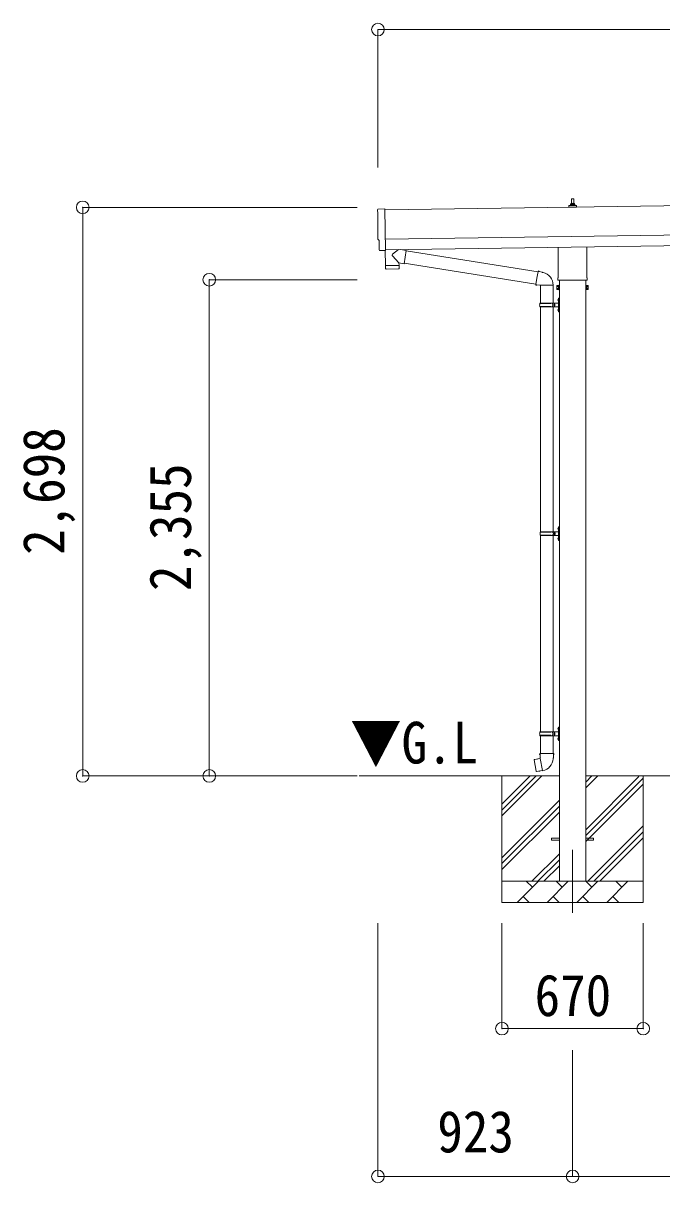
# Model space of a CAD drawing. Units: millimetres at full size, sheet at 1:60. Extents: x -16864 to 16864, y -11640 to 11640.
# Drawn here: x -513 to 2516, y -8692 to -3188 of the extents above; entities that cross this region are included whole.
import ezdxf
from ezdxf.enums import TextEntityAlignment as Align

# ---------------------------------------------------------------- set-up
doc = ezdxf.new("R2010")
doc.units = ezdxf.units.MM
doc.header["$LTSCALE"] = 60
doc.header["$PDMODE"] = 32
doc.header["$PDSIZE"] = 60
doc.linetypes.add('CHAIN1', pattern=[8, 5, -1, 1, -1])
for name, color, linetype, lineweight in [('0-1_Defpoints', 7, 'CHAIN1', 9), ('0-2_TEXT1', 4, 'Continuous', 9), ('0-3_SHAPE', 7, 'Continuous', 9), ('0-7_PARTS2', 7, 'Continuous', 9), ('0-8_TABLE1', 6, 'Continuous', 9), ('0-9_DIM1', 7, 'Continuous', 9)]:
    doc.layers.add(name, color=color, linetype=linetype, lineweight=lineweight)
doc.styles.add('ＭＳ ゴシック', font='')
doc.styles.get('ＭＳ ゴシック').set_extended_font_data('MS Gothic')

msp = doc.modelspace()

# ---------------------------------------------------------------- linework, layer by layer
at = {"layer": '0-1_Defpoints'}
msp.add_line((2092.3, -7110.97), (2092.3, -7459.97), dxfattribs=at)
at = {"layer": '0-2_TEXT1'}
for p, q in [((6832.37, -3993.27), (1201.9, -4073.71)), ((2074.36, -4062.21), (2074.36, -4054.49)), ((2110.86, -4062.21), (2074.36, -4062.21)), ((2074.74, -4053.71), (2110.47, -4053.71)), ((2075.12, -4053.52), (2081.84, -4051.89)), ((2082.22, -4051.71), (2102.99, -4051.71)), ((2082.61, -4050.92), (2082.61, -4046.71)), ((2083.61, -4046.71), (2101.61, -4046.71)), ((2086.61, -4046.71), (2087.33, -4023.18)), ((2088.33, -4022.21), (2096.88, -4022.21)), ((2097.88, -4023.18), (2098.61, -4046.71)), ((2102.61, -4050.92), (2102.61, -4046.71)), ((2110.09, -4053.52), (2103.37, -4051.89)), ((2110.86, -4062.21), (2110.86, -4054.49)), ((1203.9, -4213.69), (6834.37, -4133.26)), ((1204.62, -4263.69), (6835.08, -4183.25)), ((1185.04, -4267.74), (1178.12, -4267.47)), ((2024, -4396.19), (2024, -4251.98)), ((2160.6, -4250.03), (2160.6, -4396.19)), ((2022.3, -4404.97), (2022.3, -4399.47)), ((2162.3, -4399.47), (2162.3, -4404.97)), ((2018.3, -4434.47), (2019.06, -4433.15)), ((2018.3, -4434.47), (2018.3, -4451.47)), ((2018.3, -4451.47), (2019.06, -4452.78)), ((2025.3, -4438.06), (2019.06, -4438.06)), ((2025.3, -4447.87), (2019.06, -4447.87)), ((2025.3, -4452.78), (2019.06, -4452.78)), ((2160.24, -4408.47), (2024.36, -4408.47)), ((2027.8, -4452.17), (2025.3, -4452.17)), ((2029.8, -4408.47), (2029.8, -7260.97)), ((2154.8, -7260.97), (2154.8, -4408.47)), ((2156.8, -4452.17), (2159.3, -4452.17)), ((2159.3, -4438.06), (2165.54, -4438.06)), ((2159.3, -4447.87), (2165.54, -4447.87)), ((2159.3, -4452.78), (2165.54, -4452.78)), ((2166.3, -4434.47), (2165.54, -4433.15)), ((2166.3, -4451.47), (2165.54, -4452.78)), ((2166.3, -4434.47), (2166.3, -4451.47)), ((1992.3, -7056.47), (2029.8, -7056.47)), ((1992.3, -7065.47), (1992.3, -7056.47)), ((1992.3, -7056.47), (2029.8, -7056.47)), ((1992.3, -7065.47), (1992.3, -7056.47)), ((1992.3, -7065.47), (2029.8, -7065.47)), ((1992.3, -7065.47), (2029.8, -7065.47)), ((2154.8, -7056.47), (2192.3, -7056.47)), ((2154.8, -7056.47), (2192.3, -7056.47)), ((2154.8, -7065.47), (2192.3, -7065.47)), ((2154.8, -7065.47), (2192.3, -7065.47)), ((2192.3, -7065.47), (2192.3, -7056.47)), ((2192.3, -7065.47), (2192.3, -7056.47))]:
    msp.add_line(p, q, dxfattribs=at)
for points in [[(1170.28, -4070.72), (1201.83, -4068.62), (1204.66, -4266.46)], [(1175.23, -4264.52), (1174.56, -4217.5), (1173.96, -4217.51)], [(1185.78, -4267.45), (1186.43, -4266.81), (1204.67, -4267.46)], [(2025.3, -4452.78), (2025.3, -4433.15), (2019.06, -4433.15)], [(2025.3, -4452.17), (2025.3, -4433.77), (2027.8, -4433.77)], [(2159.3, -4452.17), (2159.3, -4433.77), (2156.8, -4433.77)], [(2159.3, -4452.78), (2159.3, -4433.15), (2165.54, -4433.15)]]:
    msp.add_lwpolyline(points, dxfattribs=at)
for points in [[(2027.8, -4453.47), (2027.8, -4432.47), (2029.8, -4432.47), (2029.8, -4453.47)], [(2156.8, -4453.47), (2156.8, -4432.47), (2154.8, -4432.47), (2154.8, -4453.47)]]:
    msp.add_lwpolyline(points, close=True, dxfattribs=at)
for centre, radius, start, end in [((2075.36, -4054.49), 1, 103.62699, 180), ((2081.61, -4050.92), 1, 283.62699, 0), ((2086.69, -4047.34), 4.13, 90, 171.17633), ((2083.61, -4047.71), 1, 90, 180), ((2088.33, -4023.21), 1, 90, 178.60509), ((2095.94, -4046.71), 4.83, 133.60282, 180), ((2089.27, -4046.71), 4.83, 0, 46.39718), ((2096.88, -4023.21), 1, 1.39491, 90), ((2098.52, -4047.34), 4.13, 8.82367, 90), ((2101.61, -4047.71), 1, 0, 90), ((2103.61, -4050.92), 1, 180, 256.37301), ((2109.86, -4054.49), 1, 0, 76.37301), ((2026.3, -4399.47), 4, 125.09963, 180), ((2158.3, -4399.47), 4, 0, 54.90037), ((2022.64, -4435.61), 4.34, 145.61575, 214.38425), ((2034.54, -4442.97), 16.24, 162.41205, 197.58795), ((2022.64, -4450.33), 4.34, 145.61575, 214.38425), ((2026.3, -4404.97), 4, 180, 194.47751), ((2026.3, -4404.97), 4, 194.47751, 241.04498), ((2158.3, -4404.97), 4, 298.95502, 345.52249), ((2158.3, -4404.97), 4, 345.52249, 0), ((2161.95, -4435.61), 4.34, 325.61575, 34.38425), ((2150.06, -4442.97), 16.24, 342.41205, 17.58795), ((2161.95, -4450.33), 4.34, 325.61575, 34.38425)]:
    msp.add_arc(centre, radius, start, end, dxfattribs=at)
for centre, major_axis, ratio, start_param, end_param in [((1170.48, -4073.72), (-3, -0.04), 0.99863, 4.7647489, 6.2979817), ((-3593.88, -4212.21), (4762.89, 68.04), 0.99863, 6.2686928, 6.2979817), ((1173.9, -4213.11), (-4.41, -0.06), 0.99863, 6.2686928, 7.8539816), ((1178.24, -4264.47), (-2.15, -2.1), 0.9974, 5.5252311, 7.0411395), ((1185.08, -4266.74), (-0.717, -0.7), 0.9974, 0.7579542, 1.5707963)]:
    msp.add_ellipse(centre, major_axis=major_axis, ratio=ratio, start_param=start_param, end_param=end_param, dxfattribs=at)
at = {"layer": '0-3_SHAPE'}
for p, q in [((2029.8, -6760.97), (1080.85, -6760.97)), ((1757.3, -6760.97), (1757.3, -7360.97)), ((1757.3, -6894.45), (1890.78, -6760.97)), ((1757.3, -6922.73), (1919.07, -6760.97)), ((1757.3, -6951.02), (1947.35, -6760.97)), ((3929.8, -6760.97), (2154.8, -6760.97)), ((2154.8, -6789.79), (2183.62, -6760.97)), ((2154.8, -6818.08), (2211.91, -6760.97)), ((2154.8, -7016.07), (2407.3, -6763.57)), ((2427.3, -6760.97), (2427.3, -7360.97)), ((2154.8, -7044.35), (2427.3, -6771.85)), ((2154.8, -7072.63), (2427.3, -6800.13)), ((1757.3, -7149.01), (2029.8, -6876.51)), ((1757.3, -7177.29), (2029.8, -6904.79)), ((1757.3, -7205.58), (2029.8, -6933.08)), ((2164.46, -7260.97), (2427.3, -6998.12)), ((2192.74, -7260.97), (2427.3, -7026.41)), ((2221.03, -7260.97), (2427.3, -7054.69)), ((1899.9, -7260.97), (2029.8, -7131.07)), ((1928.18, -7260.97), (2029.8, -7159.35)), ((1956.47, -7260.97), (2029.8, -7187.63)), ((1757.3, -7260.97), (2427.3, -7260.97)), ((1830.17, -7360.97), (1930.17, -7260.97)), ((1901.61, -7289.52), (1873.06, -7260.97)), ((1971.59, -7360.97), (2071.59, -7260.97)), ((2043.04, -7289.52), (2014.48, -7260.97)), ((2113.01, -7360.97), (2213.01, -7260.97)), ((2184.46, -7289.52), (2155.9, -7260.97)), ((2254.43, -7360.97), (2354.43, -7260.97)), ((2325.88, -7289.52), (2297.32, -7260.97)), ((2427.3, -7360.97), (1757.3, -7360.97)), ((1858.72, -7332.41), (1887.27, -7360.97)), ((2000.14, -7332.41), (2028.7, -7360.97)), ((2141.56, -7332.41), (2170.12, -7360.97)), ((2282.98, -7332.41), (2311.54, -7360.97))]:
    msp.add_line(p, q, dxfattribs=at)
at = {"layer": '0-8_TABLE1'}
for p, q in [((1169.3, -3218.33), (1169.3, -3872.66)), ((12518.3, -3218.33), (1169.3, -3218.33)), ((-230.7, -4062.67), (1069.99, -4062.67)), ((-230.7, -4062.67), (-230.7, -6760.97)), ((369.3, -4405.97), (1069.99, -4405.97)), ((369.3, -4405.97), (369.3, -6760.97)), ((-230.7, -6760.97), (1069.99, -6760.97)), ((1168.99, -8661.97), (1168.99, -7459.97)), ((1757.3, -7959.97), (1757.3, -7459.97)), ((2427.3, -7959.97), (2427.3, -7459.97)), ((1757.3, -7959.97), (2427.3, -7959.97)), ((2092.3, -8661.97), (2092.3, -8061.97)), ((2092.3, -8661.97), (1168.99, -8661.97)), ((3992.3, -8661.97), (2092.3, -8661.97))]:
    msp.add_line(p, q, dxfattribs=at)
for p in [(1169.3, -3218.33), (-230.7, -4062.67), (369.3, -4405.97), (-230.7, -6760.97), (369.3, -6760.97), (1757.3, -7959.97), (2427.3, -7959.97), (1168.99, -8661.97), (2092.3, -8661.97)]:
    msp.add_point(p, dxfattribs=at)
at = {"layer": '0-9_DIM1'}
for p, q in [((1204.66, -4266.46), (1204.67, -4267.46)), ((1269.11, -4325.76), (1238.24, -4292.65)), ((1266.06, -4262.81), (1238.41, -4285.32)), ((1303.68, -4266.82), (1277.84, -4262.64)), ((1303.68, -4266.82), (1293.52, -4329.7)), ((1303.39, -4268.65), (1928.74, -4368.22)), ((1205.3, -4339.69), (1205.72, -4352.73)), ((1209.79, -4338.62), (1209.82, -4339.62)), ((1264.78, -4337.84), (1264.78, -4338.84)), ((1269.11, -4325.76), (1293.52, -4329.7)), ((1269.11, -4325.76), (1269.28, -4337.77)), ((1293.81, -4327.88), (1918.32, -4427.31)), ((1266.3, -4354.82), (1208.76, -4355.64)), ((1918, -4429.13), (1923.53, -4397.77)), ((1929.06, -4366.4), (1923.53, -4397.77)), ((1929.06, -4366.4), (1930.2, -4364.42)), ((1930.2, -4364.42), (1933.76, -4365.05)), ((1933.76, -4365.05), (1934.18, -4367.39)), ((1948.69, -4370.22), (1950.38, -4371.85)), ((1950.38, -4371.85), (1952.49, -4372.3)), ((1918, -4429.13), (1918.39, -4431.38)), ((1918, -4429.13), (1923.15, -4429.95)), ((1918.39, -4431.38), (1921.95, -4432.01)), ((1921.95, -4432.01), (1923.15, -4429.95)), ((1923.15, -4429.95), (1937.75, -4432.26)), ((1937.75, -4432.26), (1939.96, -4431.28)), ((2000.25, -4431.67), (1939.07, -4431.67)), ((1939.8, -4431.67), (1939.8, -4516.89)), ((1999.8, -4431.67), (1999.8, -4516.89)), ((2023.5, -4499.74), (2025.54, -4500.74)), ((2024.77, -4497.74), (2025.4, -4497.74)), ((2024.77, -4497.74), (2024.77, -4506.04)), ((2024.77, -4506.04), (2025.4, -4506.04)), ((2025.4, -4497.74), (2025.4, -4506.04)), ((2025.4, -4497.74), (2025.8, -4498.14)), ((2025.4, -4506.04), (2025.8, -4505.64)), ((2025.54, -4500.74), (2026.15, -4501.89)), ((2025.8, -4493.89), (2028.8, -4492.39)), ((2025.8, -4493.89), (2025.8, -4525.89)), ((2025.8, -4498.14), (2025.8, -4505.64)), ((2028.8, -4492.39), (2028.8, -4525.89)), ((2028.8, -4492.39), (2029.8, -4492.39)), ((2029.8, -4492.39), (2029.8, -4525.89)), ((1936.8, -4518.89), (1987.13, -4518.89)), ((1936.8, -4532.89), (1987.13, -4532.89)), ((1937.8, -4516.89), (2023.8, -4516.89)), ((1937.8, -4516.89), (1937.8, -4518.89)), ((1937.8, -4534.89), (1937.8, -4532.89)), ((1937.8, -4534.89), (2023.8, -4534.89)), ((1939.8, -4534.89), (1939.8, -5601.97)), ((1996.8, -4516.89), (1996.8, -4521.39)), ((1996.8, -4521.39), (1998.8, -4521.39)), ((1996.8, -4534.89), (1996.8, -4530.39)), ((1996.8, -4530.39), (1998.8, -4530.39)), ((1998.8, -4521.39), (1998.8, -4525.89)), ((1998.8, -4530.39), (1998.8, -4525.89)), ((1999.8, -4534.89), (1999.8, -5601.97)), ((2004.8, -4516.89), (2004.8, -4525.89)), ((2004.8, -4521.39), (2007.8, -4521.39)), ((2004.8, -4534.89), (2004.8, -4525.89)), ((2004.8, -4530.39), (2007.8, -4530.39)), ((2007.8, -4521.39), (2007.8, -4525.89)), ((2007.8, -4530.39), (2007.8, -4525.89)), ((2023.5, -4547.74), (2025.54, -4548.74)), ((2024.77, -4545.74), (2025.4, -4545.74)), ((2024.77, -4545.74), (2024.77, -4554.04)), ((2024.77, -4554.04), (2025.4, -4554.04)), ((2025.4, -4545.74), (2025.4, -4554.04)), ((2025.4, -4545.74), (2025.8, -4546.14)), ((2025.4, -4554.04), (2025.8, -4553.64)), ((2025.54, -4548.74), (2026.15, -4549.89)), ((2025.8, -4557.89), (2025.8, -4525.89)), ((2025.8, -4546.14), (2025.8, -4553.64)), ((2025.8, -4557.89), (2028.8, -4559.39)), ((2028.8, -4559.39), (2028.8, -4525.89)), ((2028.8, -4559.39), (2029.8, -4559.39)), ((2029.8, -4559.39), (2029.8, -4525.89)), ((1939.3, -5603.97), (1989.63, -5603.97)), ((1940.3, -5601.97), (1940.3, -5603.97)), ((1940.3, -5601.97), (2023.8, -5601.97)), ((1999.3, -5601.97), (1999.3, -5606.47)), ((1999.3, -5606.47), (2001.3, -5606.47)), ((2001.3, -5606.47), (2001.3, -5610.97)), ((2001.3, -5615.47), (2001.3, -5610.97)), ((2007.3, -5601.97), (2007.3, -5610.97)), ((2007.3, -5606.47), (2010.3, -5606.47)), ((2007.3, -5619.97), (2007.3, -5610.97)), ((2010.3, -5606.47), (2010.3, -5610.97)), ((2010.3, -5615.47), (2010.3, -5610.97)), ((2023.5, -5584.82), (2025.54, -5585.82)), ((2024.77, -5582.82), (2025.4, -5582.82)), ((2024.77, -5582.82), (2024.77, -5591.12)), ((2024.77, -5591.12), (2025.4, -5591.12)), ((2025.4, -5582.82), (2025.4, -5591.12)), ((2025.4, -5582.82), (2025.8, -5583.22)), ((2025.4, -5591.12), (2025.8, -5590.72)), ((2025.54, -5585.82), (2026.15, -5586.97)), ((2025.8, -5578.97), (2028.8, -5577.47)), ((2025.8, -5578.97), (2025.8, -5610.97)), ((2025.8, -5583.22), (2025.8, -5590.72)), ((2025.8, -5642.97), (2025.8, -5610.97)), ((2028.8, -5577.47), (2028.8, -5610.97)), ((2028.8, -5577.47), (2029.8, -5577.47)), ((2028.8, -5644.47), (2028.8, -5610.97)), ((2029.8, -5577.47), (2029.8, -5610.97)), ((2029.8, -5644.47), (2029.8, -5610.97)), ((1939.3, -5617.97), (1989.63, -5617.97)), ((1939.8, -5619.96), (1939.8, -6551.97)), ((1940.3, -5619.97), (1940.3, -5617.97)), ((1940.3, -5619.97), (2023.8, -5619.97)), ((1999.3, -5619.97), (1999.3, -5615.47)), ((1999.3, -5615.47), (2001.3, -5615.47)), ((1999.8, -5619.96), (1999.8, -6551.97)), ((2007.3, -5615.47), (2010.3, -5615.47)), ((2023.5, -5632.82), (2025.54, -5633.82)), ((2024.77, -5630.82), (2025.4, -5630.82)), ((2024.77, -5630.82), (2024.77, -5639.12)), ((2024.77, -5639.12), (2025.4, -5639.12)), ((2025.4, -5630.82), (2025.4, -5639.12)), ((2025.4, -5630.82), (2025.8, -5631.22)), ((2025.4, -5639.12), (2025.8, -5638.72)), ((2025.54, -5633.82), (2026.15, -5634.97)), ((2025.8, -5631.22), (2025.8, -5638.72)), ((2025.8, -5642.97), (2028.8, -5644.47)), ((2028.8, -5644.47), (2029.8, -5644.47)), ((2023.5, -6534.82), (2025.54, -6535.82)), ((2024.77, -6532.82), (2025.4, -6532.82)), ((2024.77, -6532.82), (2024.77, -6541.12)), ((2024.77, -6541.12), (2025.4, -6541.12)), ((2025.4, -6532.82), (2025.4, -6541.12)), ((2025.4, -6532.82), (2025.8, -6533.22)), ((2025.4, -6541.12), (2025.8, -6540.72)), ((2025.54, -6535.82), (2026.15, -6536.97)), ((2025.8, -6528.97), (2028.8, -6527.47)), ((2025.8, -6528.97), (2025.8, -6560.97)), ((2025.8, -6533.22), (2025.8, -6540.72)), ((2028.8, -6527.47), (2028.8, -6560.97)), ((2028.8, -6527.47), (2029.8, -6527.47)), ((2029.8, -6527.47), (2029.8, -6560.97)), ((1936.8, -6553.97), (1987.13, -6553.97)), ((1936.8, -6567.97), (1987.13, -6567.97)), ((1937.8, -6551.97), (2023.8, -6551.97)), ((1937.8, -6551.97), (1937.8, -6553.97)), ((1937.8, -6569.97), (1937.8, -6567.97)), ((1937.8, -6569.97), (2023.8, -6569.97)), ((1939.8, -6569.97), (1939.8, -6654.89)), ((1996.8, -6551.97), (1996.8, -6556.47)), ((1996.8, -6556.47), (1998.8, -6556.47)), ((1996.8, -6569.97), (1996.8, -6565.47)), ((1996.8, -6565.47), (1998.8, -6565.47)), ((1998.8, -6556.47), (1998.8, -6560.97)), ((1998.8, -6565.47), (1998.8, -6560.97)), ((1999.8, -6569.97), (1999.8, -6654.89)), ((2004.8, -6551.97), (2004.8, -6560.97)), ((2004.8, -6556.47), (2007.8, -6556.47)), ((2004.8, -6569.97), (2004.8, -6560.97)), ((2004.8, -6565.47), (2007.8, -6565.47)), ((2007.8, -6556.47), (2007.8, -6560.97)), ((2007.8, -6565.47), (2007.8, -6560.97)), ((2023.5, -6582.82), (2025.54, -6583.82)), ((2024.77, -6580.82), (2025.4, -6580.82)), ((2024.77, -6580.82), (2024.77, -6589.12)), ((2024.77, -6589.12), (2025.4, -6589.12)), ((2025.4, -6580.82), (2025.4, -6589.12)), ((2025.4, -6580.82), (2025.8, -6581.22)), ((2025.4, -6589.12), (2025.8, -6588.72)), ((2025.54, -6583.82), (2026.15, -6584.97)), ((2025.8, -6592.97), (2025.8, -6560.97)), ((2025.8, -6581.22), (2025.8, -6588.72)), ((2025.8, -6592.97), (2028.8, -6594.47)), ((2028.8, -6594.47), (2028.8, -6560.97)), ((2028.8, -6594.47), (2029.8, -6594.47)), ((2029.8, -6594.47), (2029.8, -6560.97)), ((1937.95, -6654.89), (1935.8, -6655.68)), ((1935.8, -6655.68), (1935.8, -6659.29)), ((1935.8, -6659.29), (1938.04, -6660.11)), ((1937.95, -6654.89), (1969.8, -6654.89)), ((1937.95, -6654.89), (1938.04, -6660.11)), ((2001.65, -6654.89), (1969.8, -6654.89)), ((2003.8, -6659.29), (2001.56, -6660.11)), ((2001.65, -6654.89), (2003.8, -6655.68)), ((2003.8, -6655.68), (2003.8, -6659.29)), ((1911.34, -6683.35), (1910.53, -6684.52)), ((1910.53, -6684.52), (1920.15, -6739.07)), ((1939.21, -6678.1), (1911.34, -6683.35)), ((1924.08, -6680.74), (1923.87, -6680.99)), ((1938.04, -6660.11), (1938.3, -6674.89)), ((1938.3, -6674.89), (1939.65, -6676.89)), ((1949.56, -6735.39), (1939.43, -6677.92)), ((1939.45, -6677.1), (1939.45, -6677.8)), ((1939.65, -6676.89), (1939.62, -6676.9)), ((1999.99, -6676.84), (1999.91, -6679)), ((2001.3, -6674.89), (1999.99, -6676.84)), ((1934.17, -6737.99), (1933.89, -6737.83)), ((1949.87, -6736.15), (1949.62, -6735.49))]:
    msp.add_line(p, q, dxfattribs=at)
for points in [[(1204.27, -4267.44), (1205.29, -4338.69), (1269.28, -4337.77)], [(1269.25, -4351.83), (1269.29, -4338.77), (1205.3, -4339.69)], [(1929.06, -4366.4), (1934.18, -4367.39), (1948.69, -4370.22)], [(2023.5, -4504.03), (2025.54, -4503.04), (2026.15, -4501.89)], [(2023.5, -4552.03), (2025.54, -4551.04), (2026.15, -4549.89)], [(2023.5, -5589.11), (2025.54, -5588.12), (2026.15, -5586.97)], [(2023.5, -5637.11), (2025.54, -5636.12), (2026.15, -5634.97)], [(2023.5, -6539.11), (2025.54, -6538.12), (2026.15, -6536.97)], [(2023.5, -6587.11), (2025.54, -6586.12), (2026.15, -6584.97)], [(2001.65, -6654.89), (2001.56, -6660.11), (2001.3, -6674.89)], [(1926.33, -6680.52), (1926.05, -6680.37), (1924.08, -6680.74)], [(1949.29, -6735.3), (1921.31, -6739.9), (1920.15, -6739.07)], [(1936.36, -6737.42), (1936.15, -6737.66), (1934.17, -6737.99)]]:
    msp.add_lwpolyline(points, dxfattribs=at)
for centre, radius, start, end in [((1241.72, -4289.07), 5, 131.47396, 225.79244), ((1208.71, -4352.64), 3, 181.81845, 270.86677), ((1266.25, -4351.82), 3, 270.81845, 359.81845), ((1939.96, -4431.28), 60.3, 359.62495, 78), ((2029.1, -4501.89), 6, 136.21765, 223.78235), ((1985.55, -4525.89), 49.25, 171.82876, 180.00002), ((1985.55, -4525.89), 49.25, 180.00002, 188.17127), ((1987.13, -4516.89), 2, 270, 359.99998), ((1987.13, -4534.89), 2, 0.00005, 90.00004), ((2029.1, -4549.89), 6, 136.21765, 223.78235), ((2023.8, -4514.89), 2, 270, 359.99998), ((2023.8, -4536.89), 2, 0.00005, 90.00004), ((1988.05, -5610.97), 49.25, 171.82876, 180.00002), ((1988.05, -5610.97), 49.25, 180.00002, 188.17127), ((1989.63, -5601.97), 2, 270, 359.99998), ((2029.1, -5586.97), 6, 136.21765, 223.78235), ((2023.8, -5599.97), 2, 270, 359.99998), ((1989.63, -5619.97), 2, 0.00005, 90.00004), ((2029.1, -5634.97), 6, 136.21765, 223.78235), ((2023.8, -5621.97), 2, 0.00005, 90.00004), ((2029.1, -6536.97), 6, 136.21765, 223.78235), ((1985.55, -6560.97), 49.25, 171.82876, 180.00002), ((1985.55, -6560.97), 49.25, 180.00002, 188.17127), ((1987.13, -6551.97), 2, 270, 359.99998), ((1987.13, -6569.97), 2, 0.00005, 90.00004), ((2029.1, -6584.97), 6, 136.21765, 223.78235), ((2023.8, -6549.97), 2, 270, 359.99998), ((2023.8, -6571.97), 2, 0.00005, 90.00004), ((1939.15, -6677.8), 0.3, 280.66842, 0), ((1939.65, -6677.1), 0.2, 100, 180), ((1939.65, -6676.89), 60.3, 279.96938, 358), ((1949.34, -6735.6), 0.3, 20, 99.33158), ((1950.05, -6736.09), 0.2, 200, 279.96938)]:
    msp.add_arc(centre, radius, start, end, dxfattribs=at)

# ---------------------------------------------------------------- texts
at = {"layer": '0-7_PARTS2', "style": 'ＭＳ ゴシック', "width": 0.9}
msp.add_text('▼G.L', height=197.9, dxfattribs=at).set_placement((1038.13, -6761.25), align=Align.BOTTOM_LEFT)
at = {"layer": '0-8_TABLE1', "color": 7, "style": 'ＭＳ ゴシック', "width": 0.9}
for s, p in [('2,698', (-258.2, -5711.82)), ('2,355', (341.8, -5883.47))]:
    msp.add_text(s, height=197.9, rotation=90, dxfattribs=at).set_placement(p, align=Align.BOTTOM_LEFT)
for s, p in [('670', (1912.3, -7959.97)), ('923', (1450.65, -8606.97))]:
    msp.add_text(s, height=197.9, dxfattribs=at).set_placement(p, align=Align.BOTTOM_LEFT)

doc.saveas('drawing.dxf')
